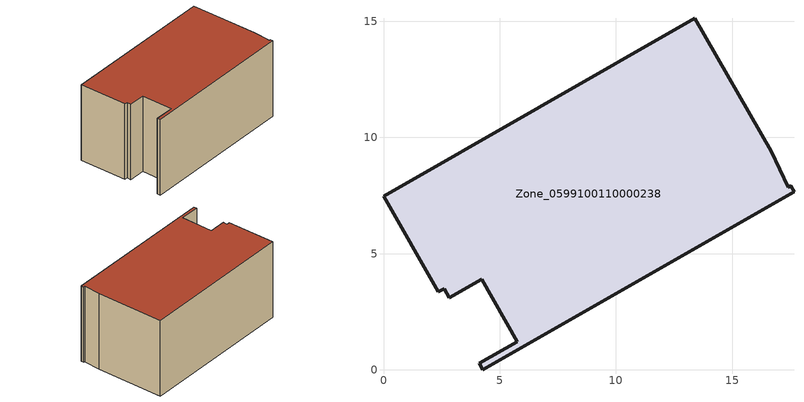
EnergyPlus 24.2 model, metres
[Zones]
Zone_0599100110000238
 floor ground (C_G): 17.52,7.93 17.67,7.67 4.28,0 4.12,0.28 5.76,1.22 4.22,3.91 2.83,3.11 2.62,3.49 2.37,3.36 0,7.46 13.39,15.14 16.68,9.4 17.41,7.87 z0
 wall outside (C_F): 17.41,7.87 16.68,9.4 13.39,15.14 0,7.46 2.37,3.36 2.62,3.49 2.83,3.11 4.22,3.91 5.76,1.22 4.12,0.28 4.28,0 17.67,7.67 17.52,7.93 17.41,7.87 z0:7.72
 roof outside (C_R): 17.67,7.67 17.52,7.93 17.41,7.87 16.68,9.4 13.39,15.14 0,7.46 2.37,3.36 2.62,3.49 2.83,3.11 4.22,3.91 5.76,1.22 4.12,0.28 4.28,0 z7.72
[BUILDING]
Pand.0599100110000238: North Axis=0; Terrain=City; Loads Convergence Tolerance Value=0.04; Temperature Convergence Tolerance Value=0.4; Solar Distribution=FullExterior; Maximum Number of Warmup Days=25; Minimum Number of Warmup Days=1
[Site:Location]
Rotterdam.The.Hague.AP_ZH_NLD Design_Conditions: Latitude=51.96; Longitude=4.45; Time Zone=1; Elevation=-4.5
[SITE:GROUNDTEMPERATURE:BUILDINGSURFACE]
18, 18, 18, 18, 18, 18, 18, 18, 18, 18, 18, 18
[MATERIAL] Thermal Absorptance=0.9; Solar Absorptance=0.7; Visible Absorptance=0.7
Name | Roughness | Thickness | Conductivity | Density | Specific Heat
G.TI.2015-2018 | MediumSmooth | 0.15 | 0.0428571 | 540 | 1210
F.TI.2015-2018 | Rough | 0.3 | 0.0666667 | 1920 | 840
R.TI.2015-2018 | MediumRough | 0.2 | 0.0333333 | 1500 | 1000
[CONSTRUCTION]
C_G: G.TI.2015-2018
C_F: F.TI.2015-2018
C_R: R.TI.2015-2018
[ZONE]
Zone_0599100110000238: Type=1; Multiplier=1; Ceiling Height=Autocalculate; Volume=Autocalculate; Floor Area=autocalculate; Part of Total Floor Area=Yes
[ZONEINFILTRATION:DESIGNFLOWRATE]
Infil_Zone_0599100110000238: Zone or ZoneList or Space or SpaceList=Zone_0599100110000238; Schedule=AlwaysOn; Design Flow Rate Calculation Method=Flow/Area; Flow Rate per Floor Area=0.0015; Constant Term Coefficient=1; Temperature Term Coefficient=0; Velocity Term Coefficient=0; Velocity Squared Term Coefficient=0
[HVACTEMPLATE:ZONE:IDEALLOADSAIRSYSTEM]
Zone_0599100110000238: Maximum Heating Supply Air Temperature=50; Minimum Cooling Supply Air Temperature=13; Maximum Heating Supply Air Humidity Ratio=0.0156; Minimum Cooling Supply Air Humidity Ratio=0.0077; Heating Limit=NoLimit; Cooling Limit=NoLimit; Dehumidification Control Type=ConstantSensibleHeatRatio; Cooling Sensible Heat Ratio=0.7; Dehumidification Setpoint=60; Humidification Control Type=None; Humidification Setpoint=30; Outdoor Air Method=None; Outdoor Air Flow Rate per Person=0.00944; Outdoor Air Flow Rate per Zone Floor Area=0; Outdoor Air Flow Rate per Zone=0; Demand Controlled Ventilation Type=None; Outdoor Air Economizer Type=NoEconomizer; Heat Recovery Type=None; Sensible Heat Recovery Effectiveness=0.7; Latent Heat Recovery Effectiveness=0.65
[ZONECONTROL:THERMOSTAT]
ThermostatControl_Zone_0599100110000238: Zone or ZoneList=Zone_0599100110000238; Control Type Schedule=DualSetpointControlType; Control 1=Thermostat_Zone_0599100110000238; Temperature Difference Between Cutout And Setpoint=0
[THERMOSTATSETPOINT:DUALSETPOINT]
Thermostat_Zone_0599100110000238: Heating Setpoint Temperature Schedule=HeatingSetpoint_Zone_0599100110000238; Cooling Setpoint Temperature Schedule=CoolingSetpoint_Zone_0599100110000238
[SCHEDULE:COMPACT]
HeatingSetpoint_Zone_0599100110000238: Through: 12/31, For: AllDays, Until: 24:00, 21
CoolingSetpoint_Zone_0599100110000238: Through: 12/31, For: AllDays, Until: 24:00, 24
DualSetpointControlType: Through: 12/31, For: AllDays, Until: 24:00, 4
AlwaysOn: Through: 12/31, For: AllDays, Until: 24:00, 1
